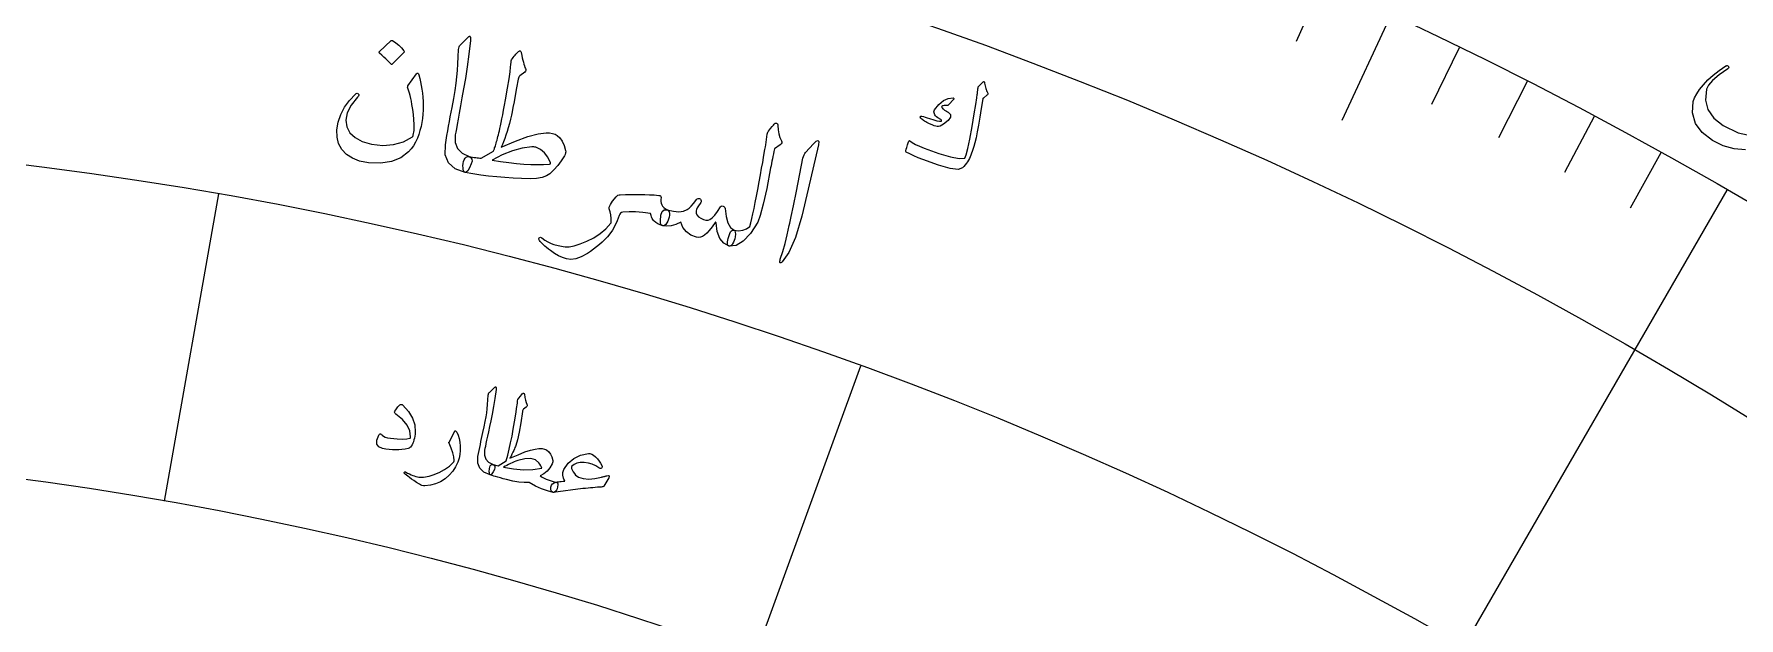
# Model space of a CAD drawing. Header units: millimetres. Extents: x -78 to 78, y -78 to 100.
# Drawn here: x 7.72 to 35.26, y 53.83 to 63.26 of the extents above; entities that cross this region are included whole.
import ezdxf

# ---------------------------------------------------------------- set-up
doc = ezdxf.new("R2010")
doc.units = ezdxf.units.MM
for name, color, linetype in [('ENGRAVE', 7, 'Continuous'), ('ENGRAVE_FINE', 8, 'Continuous'), ('TEXT', 5, 'Continuous')]:
    doc.layers.add(name, color=color, linetype=linetype)

msp = doc.modelspace()

# ---------------------------------------------------------------- linework, layer by layer
at = {"layer": 'ENGRAVE'}
for points in [[(29.6414, 63.5662), (28.8488, 61.8664)], [(35.0688, 60.7409), (30.8063, 53.358)]]:
    msp.add_lwpolyline(points, dxfattribs=at)
for radius in [75.95, 75.95, 73.9156, 70.1375, 70.1375, 67.1538, 61.6125, 61.6125, 56.575, 56.575]:
    msp.add_circle((0, 0), radius, dxfattribs=at)
at = {"layer": 'ENGRAVE_FINE'}
for points in [[(28.5275, 64.0738), (28.1114, 63.1392)], [(30.7463, 63.0392), (30.2978, 62.1197)], [(31.8418, 62.493), (31.3773, 61.5815)], [(32.9276, 61.9277), (32.4473, 61.0245)], [(34.0033, 61.3436), (33.5074, 60.4489)], [(10.6989, 60.6765), (9.8241, 55.7155)], [(21.0727, 57.8968), (19.3498, 53.1631)]]:
    msp.add_lwpolyline(points, dxfattribs=at)
at = {"layer": 'TEXT'}
for points in [[(13.4887, 63.1545), (13.4932, 63.1573), (13.4988, 63.1584), (13.5057, 63.1577), (13.5137, 63.1552), (13.5664, 63.12), (13.6147, 63.0803), (13.6585, 63.0362), (13.6977, 62.9877), (13.7011, 62.9809), (13.7019, 62.9746), (13.7, 62.9689), (13.6956, 62.9638), (13.509, 62.7729), (13.5027, 62.7687), (13.4958, 62.7688), (13.4883, 62.7733), (13.4801, 62.7821), (13.4731, 62.7897), (13.4618, 62.8012), (13.4464, 62.8167), (13.4269, 62.8361), (13.4027, 62.8595), (13.3736, 62.887), (13.3396, 62.9186), (13.3006, 62.9542), (13.2956, 62.9598), (13.2936, 62.9648), (13.2945, 62.9691), (13.2984, 62.9729)], [(14.7356, 63.2113), (14.7434, 63.2187), (14.7502, 63.2232), (14.7559, 63.2249), (14.7605, 63.2238), (14.7667, 63.2184), (14.7703, 63.2055), (14.7714, 63.1852), (14.77, 63.1575), (14.7438, 62.9354), (14.7169, 62.7307), (14.6892, 62.5433), (14.6609, 62.3733), (14.6342, 62.2285), (14.6105, 62.0986), (14.5897, 61.9837), (14.5719, 61.8838), (14.5568, 61.7989), (14.5443, 61.7291), (14.5343, 61.6743), (14.527, 61.6346), (14.5249, 61.5109), (14.5611, 61.411), (14.6355, 61.3348), (14.7482, 61.2822), (14.779, 61.2656), (14.7952, 61.2403), (14.7967, 61.2063), (14.7835, 61.1635), (14.7535, 61.0985), (14.7272, 61.0532), (14.7045, 61.0277), (14.6855, 61.0219), (14.5248, 61.0837), (14.418, 61.1789), (14.3652, 61.3078), (14.3664, 61.4706), (14.3782, 61.5459), (14.3905, 61.6212), (14.4034, 61.6965), (14.4169, 61.772), (14.4308, 61.8475), (14.4449, 61.9231), (14.4593, 61.9989), (14.4738, 62.0749), (14.5018, 62.2197), (14.5242, 62.3507), (14.5411, 62.4679), (14.5524, 62.5713), (14.5605, 62.6712), (14.5678, 62.7781), (14.5743, 62.8917), (14.58, 63.0123), (14.5821, 63.0337), (14.587, 63.0526), (14.5949, 63.0689), (14.6057, 63.0827)], [(15.5485, 62.9795), (15.5574, 62.9852), (15.5649, 62.9885), (15.571, 62.9895), (15.5758, 62.9881), (15.5809, 62.9842), (15.5851, 62.9781), (15.5884, 62.97), (15.5908, 62.9599), (15.5999, 62.9162), (15.6087, 62.8757), (15.6174, 62.8383), (15.6258, 62.804), (15.6343, 62.7732), (15.6431, 62.7461), (15.6522, 62.7227), (15.6617, 62.7031), (15.6683, 62.6873), (15.6681, 62.6724), (15.6611, 62.6584), (15.6473, 62.6454), (15.5704, 62.5879), (15.5598, 62.5773), (15.5513, 62.5643), (15.5449, 62.5488), (15.5407, 62.5309), (15.5163, 62.3923), (15.4945, 62.2703), (15.4753, 62.1649), (15.4586, 62.0761), (15.4446, 62.0037), (15.4335, 61.9475), (15.4253, 61.9074), (15.4199, 61.8834), (15.4017, 61.8132), (15.3832, 61.747), (15.3643, 61.6846), (15.345, 61.6262), (15.3256, 61.5716), (15.3061, 61.5209), (15.2867, 61.474), (15.2673, 61.4309), (15.5011, 61.5319), (15.7005, 61.6041), (15.865, 61.648), (15.9944, 61.6637), (16.0499, 61.6623), (16.0981, 61.6551), (16.139, 61.6421), (16.1726, 61.6233), (16.2165, 61.5837), (16.2539, 61.5296), (16.2846, 61.4611), (16.3088, 61.3782), (16.3109, 61.3593), (16.3084, 61.339), (16.3012, 61.3172), (16.2895, 61.294), (16.2374, 61.2132), (16.1812, 61.1381), (16.1208, 61.0686), (16.0562, 61.0049), (16.0001, 60.9677), (15.9279, 60.9417), (15.8395, 60.9267), (15.735, 60.9226), (15.5978, 60.9271), (15.4622, 60.9337), (15.3282, 60.9426), (15.1958, 60.9536), (15.0652, 60.9669), (14.9367, 60.9828), (14.8101, 61.0011), (14.6855, 61.0219), (14.6727, 61.0292), (14.6628, 61.0442), (14.6559, 61.0669), (14.652, 61.0973), (14.6509, 61.1337), (14.6538, 61.168), (14.6608, 61.2002), (14.6718, 61.2302), (14.6863, 61.2552), (14.7039, 61.2722), (14.7245, 61.2812), (14.7482, 61.2822), (14.778, 61.2768), (14.8063, 61.272), (14.833, 61.2681), (14.8582, 61.2648), (14.8818, 61.262), (14.9037, 61.2591), (14.9239, 61.2563), (14.9424, 61.2535), (15.142, 61.37), (15.1451, 61.3764), (15.1487, 61.3848), (15.1528, 61.3952), (15.1574, 61.4076), (15.1624, 61.4219), (15.168, 61.4383), (15.1741, 61.4566), (15.1806, 61.4769), (15.1874, 61.4991), (15.1943, 61.5229), (15.2012, 61.5485), (15.2081, 61.5758), (15.2152, 61.6046), (15.2226, 61.6347), (15.2304, 61.666), (15.2384, 61.6986), (15.2472, 61.7355), (15.2569, 61.7798), (15.2678, 61.8315), (15.2797, 61.8906), (15.2925, 61.9568), (15.3063, 62.0296), (15.3209, 62.1091), (15.3363, 62.1953), (15.3701, 62.3867), (15.3952, 62.5385), (15.4117, 62.6507), (15.4196, 62.7233), (15.4231, 62.7703), (15.4266, 62.8058), (15.43, 62.8299), (15.4333, 62.8424), (15.4481, 62.8641), (15.4627, 62.8842), (15.4772, 62.9029), (15.4915, 62.92), (15.5057, 62.9361), (15.52, 62.9513), (15.5342, 62.9658), (15.5485, 62.9795)], [(13.9401, 62.5993), (13.9538, 62.5448), (13.9663, 62.4883), (13.9774, 62.4298), (13.9874, 62.3692), (13.9956, 62.3064), (14.0016, 62.241), (14.0055, 62.1731), (14.0073, 62.1025), (14.0066, 62.0328), (14.0029, 61.9644), (13.9959, 61.8972), (13.9858, 61.8314), (13.9725, 61.7666), (13.9559, 61.7028), (13.9362, 61.6398), (13.9132, 61.5778), (13.884, 61.5139), (13.8508, 61.4562), (13.8138, 61.4047), (13.773, 61.3593), (13.6474, 61.2634), (13.497, 61.2021), (13.3218, 61.1752), (13.1216, 61.1825), (12.9814, 61.2088), (12.8631, 61.2533), (12.7666, 61.3162), (12.6918, 61.3977), (12.6423, 61.4925), (12.6161, 61.597), (12.6132, 61.7111), (12.6337, 61.8348), (12.6769, 61.9615), (12.7376, 62.0792), (12.8161, 62.188), (12.9124, 62.2877), (12.9266, 62.2984), (12.9393, 62.3034), (12.9504, 62.3026), (12.9599, 62.2961), (12.9677, 62.285), (12.9678, 62.2717), (12.9602, 62.2561), (12.9449, 62.2384), (12.8426, 62.1091), (12.78, 61.9862), (12.7568, 61.8701), (12.7728, 61.7606), (12.8235, 61.6651), (12.9067, 61.5869), (13.0225, 61.526), (13.1708, 61.4823), (13.3568, 61.461), (13.5296, 61.4736), (13.6894, 61.5203), (13.8364, 61.6012), (13.8398, 61.6045), (13.8429, 61.6097), (13.8456, 61.6169), (13.8481, 61.6261), (13.8602, 61.6997), (13.8639, 61.7879), (13.8588, 61.8906), (13.8451, 62.0078), (13.8358, 62.0673), (13.8264, 62.1229), (13.8168, 62.1744), (13.807, 62.222), (13.7969, 62.2655), (13.7862, 62.3047), (13.7749, 62.3397), (13.7631, 62.3704), (13.7578, 62.3862), (13.7558, 62.4001), (13.7573, 62.4122), (13.7623, 62.4223), (13.8979, 62.6178), (13.909, 62.6285), (13.9197, 62.629), (13.9301, 62.6192), (13.9401, 62.5993)], [(23.0779, 62.4696), (23.081, 62.4464), (23.0851, 62.4241), (23.0899, 62.4026), (23.0956, 62.3819), (23.1022, 62.3621), (23.1098, 62.343), (23.1185, 62.3247), (23.1283, 62.3072), (23.1313, 62.2983), (23.1301, 62.2896), (23.1249, 62.2811), (23.1156, 62.2729), (23.0626, 62.231), (23.0572, 62.2263), (23.0531, 62.2222), (23.0502, 62.2186), (23.0486, 62.2156), (23.0243, 62.0581), (23.0013, 61.9162), (22.9796, 61.7898), (22.9592, 61.679), (22.94, 61.5839), (22.922, 61.5046), (22.9054, 61.4412), (22.8899, 61.3936), (22.857, 61.3052), (22.8449, 61.2778), (22.8315, 61.2507), (22.8167, 61.2241), (22.8005, 61.1978), (22.7829, 61.172), (22.7636, 61.1466), (22.7426, 61.1217), (22.7201, 61.0973), (22.6501, 61.0747), (22.5202, 61.0898), (22.3301, 61.1422), (22.0796, 61.2314), (22.0025, 61.2623), (21.9318, 61.2927), (21.8676, 61.3228), (21.8098, 61.3526), (21.8051, 61.3569), (21.8024, 61.3618), (21.8017, 61.3673), (21.803, 61.3734), (21.8112, 61.4018), (21.8189, 61.4275), (21.826, 61.4506), (21.8326, 61.4711), (21.8387, 61.4893), (21.8445, 61.5052), (21.8498, 61.519), (21.8548, 61.5307), (21.8579, 61.5371), (21.8616, 61.54), (21.8659, 61.5394), (21.8707, 61.5353), (21.9084, 61.5074), (21.9595, 61.4786), (22.024, 61.4487), (22.1019, 61.4178), (22.3372, 61.3327), (22.5251, 61.2767), (22.6659, 61.25), (22.7596, 61.2531), (22.7799, 61.3081), (22.8058, 61.412), (22.8373, 61.565), (22.8741, 61.767), (22.9092, 61.97), (22.935, 62.1237), (22.9517, 62.2282), (22.9592, 62.2835), (22.9608, 62.2988), (22.9623, 62.3132), (22.9637, 62.3265), (22.965, 62.3388), (22.9662, 62.3501), (22.9671, 62.3601), (22.9679, 62.3689), (22.9685, 62.3765), (22.9708, 62.3927), (22.9756, 62.4072), (22.9829, 62.4201), (22.9928, 62.4312), (23.053, 62.487), (23.0575, 62.4905), (23.0618, 62.4924), (23.0656, 62.4927), (23.0692, 62.4912), (23.0727, 62.4873), (23.0753, 62.4823), (23.077, 62.4764), (23.0779, 62.4696)], [(22.5716, 62.2285), (22.5749, 62.2268), (22.5774, 62.2244), (22.5791, 62.2212), (22.58, 62.2173), (22.5796, 62.2142), (22.5788, 62.2111), (22.5773, 62.2079), (22.5754, 62.2046), (22.5022, 62.1226), (22.494, 62.1146), (22.4864, 62.1089), (22.4794, 62.1055), (22.4729, 62.1045), (22.4477, 62.1064), (22.4251, 62.105), (22.4052, 62.1003), (22.388, 62.0923), (22.3831, 62.0866), (22.384, 62.0783), (22.3907, 62.0675), (22.4031, 62.0541), (22.412, 62.0469), (22.4214, 62.0398), (22.4312, 62.0328), (22.4414, 62.0259), (22.4521, 62.0191), (22.4635, 62.0122), (22.4756, 62.0055), (22.4883, 61.9987), (22.5276, 61.9628), (22.5281, 61.9181), (22.4899, 61.8648), (22.4131, 61.8027), (22.3847, 61.7863), (22.3588, 61.7748), (22.3351, 61.7684), (22.3138, 61.767), (22.2921, 61.7701), (22.2636, 61.7785), (22.2282, 61.7921), (22.186, 61.811), (22.1646, 61.8211), (22.1446, 61.8315), (22.1259, 61.8421), (22.1087, 61.853), (22.0927, 61.8638), (22.0778, 61.8743), (22.064, 61.8843), (22.0514, 61.8939), (22.0444, 61.9019), (22.0401, 61.9096), (22.0386, 61.9172), (22.0398, 61.9246), (22.0435, 61.9313), (22.0487, 61.9352), (22.0555, 61.9362), (22.0638, 61.9344), (22.0898, 61.9271), (22.1191, 61.9183), (22.1518, 61.908), (22.1878, 61.8963), (22.2549, 61.8743), (22.3082, 61.8596), (22.3477, 61.8521), (22.3733, 61.852), (22.377, 61.853), (22.3797, 61.8553), (22.3812, 61.8587), (22.3815, 61.8633), (22.3809, 61.8665), (22.3788, 61.8699), (22.3752, 61.8736), (22.3702, 61.8776), (22.322, 61.9094), (22.3022, 61.9237), (22.2863, 61.9386), (22.2741, 61.9542), (22.2658, 61.9705), (22.2602, 61.9881), (22.2591, 62.0046), (22.2624, 62.0201), (22.2702, 62.0344), (22.3403, 62.1248), (22.414, 62.1873), (22.4911, 62.2218), (22.5716, 62.2285)], [(19.5853, 61.6935), (19.6196, 61.7335), (19.6465, 61.7653), (19.666, 61.789), (19.6781, 61.8044), (19.6867, 61.814), (19.6958, 61.8199), (19.7053, 61.8221), (19.7153, 61.8207), (19.7254, 61.8155), (19.7326, 61.8074), (19.7369, 61.7962), (19.7382, 61.7822), (19.7429, 61.7137), (19.7541, 61.6498), (19.772, 61.5903), (19.7964, 61.5354), (19.8027, 61.5184), (19.8008, 61.502), (19.7908, 61.4863), (19.7726, 61.4712), (19.6809, 61.4038), (19.6726, 61.3631), (19.6646, 61.3231), (19.6567, 61.2838), (19.6491, 61.2453), (19.6417, 61.2074), (19.6346, 61.1703), (19.6276, 61.1338), (19.6209, 61.0981), (19.5582, 60.7675), (19.5023, 60.5112), (19.4532, 60.3294), (19.4113, 60.2217), (19.2939, 60.0398), (19.1773, 59.9149), (19.0615, 59.8471), (18.9462, 59.8363), (18.9434, 59.8372), (18.9406, 59.8381), (18.9378, 59.8389), (18.935, 59.8398), (18.9233, 59.8611), (18.9241, 59.901), (18.9374, 59.9596), (18.9632, 60.0368), (18.9749, 60.0647), (18.9895, 60.0831), (19.0068, 60.0921), (19.027, 60.0915), (19.1032, 60.0832), (19.1712, 60.0902), (19.2309, 60.1127), (19.2824, 60.1507), (19.299, 60.2108), (19.3163, 60.2796), (19.3342, 60.3572), (19.3528, 60.4436), (19.3721, 60.5384), (19.3921, 60.6411), (19.4128, 60.7518), (19.4343, 60.8705), (19.4562, 60.9868), (19.4756, 61.0915), (19.4924, 61.1845), (19.5066, 61.2658), (19.5186, 61.3354), (19.5288, 61.393), (19.5372, 61.4387), (19.5438, 61.4725), (19.5662, 61.6433), (19.5704, 61.6596), (19.5749, 61.6734), (19.5799, 61.6846), (19.5853, 61.6935)], [(15.8262, 61.4306), (15.8114, 61.4338), (15.796, 61.4361), (15.78, 61.4373), (15.7633, 61.4376), (15.6073, 61.4181), (15.4481, 61.3757), (15.2859, 61.3103), (15.1207, 61.222), (15.2585, 61.2012), (15.39, 61.184), (15.5151, 61.1704), (15.6341, 61.1605), (15.7468, 61.1544), (15.8534, 61.1524), (15.9538, 61.1546), (16.0481, 61.1608), (16.0571, 61.1621), (16.0624, 61.1655), (16.0641, 61.1711), (16.062, 61.1787), (16.0201, 61.2708), (15.9667, 61.3435), (15.9021, 61.3968), (15.8262, 61.4306)], [(20.3122, 61.4893), (20.3571, 61.5324), (20.3854, 61.5434), (20.3971, 61.5223), (20.392, 61.4691), (20.2282, 60.7555), (20.1257, 60.3181), (20.0212, 59.9763), (19.9153, 59.7297), (19.8083, 59.5784), (19.7945, 59.5677), (19.7838, 59.563), (19.7763, 59.5643), (19.7719, 59.5717), (19.7697, 59.5816), (19.7698, 59.5935), (19.7721, 59.6075), (19.7766, 59.6234), (19.8172, 59.7457), (19.8546, 59.8773), (19.8888, 60.0181), (19.9197, 60.1683), (19.9285, 60.2073), (19.9511, 60.313), (19.9875, 60.4855), (20.0375, 60.7247), (20.1429, 61.2569), (20.1504, 61.2846), (20.1601, 61.3092), (20.1719, 61.3308), (20.186, 61.3492)], [(17.8806, 60.1633), (17.8368, 60.1784), (17.7988, 60.1961), (17.7665, 60.2163), (17.7399, 60.239), (17.7285, 60.2509), (17.7184, 60.264), (17.7096, 60.2782), (17.7021, 60.2936), (17.6955, 60.3099), (17.6892, 60.3268), (17.6833, 60.3444), (17.6778, 60.3627), (17.5541, 60.3794), (17.4392, 60.3887), (17.333, 60.3907), (17.2355, 60.3853), (17.2139, 60.3801), (17.1965, 60.3694), (17.1832, 60.3532), (17.1742, 60.3316), (17.141, 60.2419), (17.1045, 60.162), (17.0648, 60.0919), (17.0218, 60.0316), (16.9832, 59.9859), (16.9427, 59.9419), (16.9003, 59.8996), (16.8559, 59.859), (16.8096, 59.8203), (16.7615, 59.7836), (16.7116, 59.7489), (16.6598, 59.7162), (16.5623, 59.6637), (16.4739, 59.6312), (16.3946, 59.6189), (16.3243, 59.6269), (16.2607, 59.6483), (16.196, 59.678), (16.1301, 59.7161), (16.063, 59.7625), (16.0308, 59.7878), (16.0016, 59.8117), (15.9755, 59.8341), (15.9523, 59.8552), (15.9319, 59.8748), (15.9141, 59.8927), (15.8988, 59.909), (15.8861, 59.9236), (15.8792, 59.9351), (15.8763, 59.9462), (15.8775, 59.9571), (15.8827, 59.9676), (15.8908, 59.9753), (15.9004, 59.9775), (15.9116, 59.9744), (15.9244, 59.9658), (15.9741, 59.9308), (16.0199, 59.9026), (16.0619, 59.8812), (16.1, 59.8665), (16.12, 59.86), (16.1414, 59.8538), (16.1643, 59.848), (16.1886, 59.8426), (16.2143, 59.8376), (16.2414, 59.8329), (16.27, 59.8286), (16.2999, 59.8247), (16.3658, 59.8253), (16.4462, 59.8402), (16.5413, 59.8696), (16.6511, 59.9132), (16.7634, 59.9696), (16.8657, 60.0371), (16.9581, 60.1157), (17.0405, 60.2057), (17.0439, 60.2094), (17.0458, 60.2134), (17.0463, 60.2179), (17.0454, 60.2228), (17.0453, 60.2832), (17.04, 60.3388), (17.0294, 60.3897), (17.0137, 60.4358), (17.0133, 60.463), (17.0316, 60.5049), (17.0687, 60.5617), (17.1247, 60.6333), (17.1389, 60.6462), (17.1548, 60.6556), (17.1725, 60.6615), (17.1918, 60.6637), (17.2735, 60.6662), (17.3539, 60.6678), (17.433, 60.6686), (17.5107, 60.6684), (17.5874, 60.6672), (17.6633, 60.6645), (17.7384, 60.6604), (17.8128, 60.6548), (17.8301, 60.6517), (17.8423, 60.6446), (17.8495, 60.6336), (17.8517, 60.6186), (17.8486, 60.587), (17.8491, 60.5573), (17.8534, 60.5297), (17.8613, 60.5041), (17.8749, 60.4815), (17.8953, 60.4599), (17.9227, 60.4394), (17.9568, 60.42), (17.9727, 60.4069), (17.9829, 60.3882), (17.9876, 60.3637), (17.9867, 60.3335), (17.9812, 60.301), (17.9722, 60.2695), (17.9597, 60.2391), (17.9436, 60.2097), (17.9266, 60.1863), (17.9105, 60.1707), (17.8951, 60.1631), (17.8806, 60.1633)], [(17.9512, 60.4217), (18.0511, 60.3981), (18.1382, 60.3906), (18.2124, 60.3994), (18.2738, 60.4243), (18.3055, 60.4487), (18.3391, 60.4815), (18.3745, 60.5226), (18.4117, 60.5721), (18.4242, 60.5864), (18.4362, 60.5966), (18.4478, 60.6026), (18.4588, 60.6044), (18.4717, 60.6033), (18.4821, 60.5989), (18.4899, 60.5915), (18.4952, 60.5809), (18.4983, 60.5668), (18.4974, 60.5523), (18.4924, 60.5374), (18.4835, 60.5223), (18.4561, 60.4846), (18.4357, 60.4521), (18.4224, 60.4249), (18.4161, 60.4029), (18.4161, 60.3688), (18.4287, 60.3376), (18.4537, 60.3092), (18.4912, 60.2835), (18.5353, 60.2633), (18.5748, 60.2531), (18.6096, 60.2529), (18.6398, 60.2626), (18.6768, 60.2895), (18.7174, 60.3328), (18.7616, 60.3925), (18.8094, 60.4685), (18.8158, 60.4774), (18.8253, 60.4823), (18.8378, 60.483), (18.8534, 60.4798), (18.8671, 60.4739), (18.8772, 60.4661), (18.8835, 60.4563), (18.886, 60.4446), (18.9013, 60.3118), (18.9304, 60.2086), (18.9732, 60.1349), (19.0299, 60.0906), (19.0424, 60.0793), (19.0497, 60.0578), (19.052, 60.0263), (19.049, 59.9847), (19.0432, 59.9528), (19.0341, 59.9231), (19.0219, 59.8956), (19.0065, 59.8702), (18.9919, 59.8516), (18.9775, 59.8396), (18.9632, 59.8342), (18.949, 59.8354), (18.8642, 59.8815), (18.8009, 59.9593), (18.7589, 60.0688), (18.7383, 60.2102), (18.7373, 60.2176), (18.7346, 60.2207), (18.7302, 60.2198), (18.7242, 60.2146), (18.6745, 60.1438), (18.6292, 60.086), (18.5885, 60.0412), (18.5522, 60.0094), (18.5202, 59.9903), (18.4879, 59.9787), (18.4552, 59.9746), (18.4221, 59.9779), (18.3313, 60.0125), (18.2589, 60.0643), (18.2047, 60.1334), (18.1687, 60.2199), (18.0874, 60.1842), (18.0113, 60.1631), (17.9405, 60.1567), (17.8749, 60.165), (17.86, 60.1737), (17.8492, 60.1897), (17.8424, 60.213), (17.8398, 60.2437), (17.846, 60.3342), (17.8665, 60.394), (17.9016, 60.4232), (17.9512, 60.4217)], [(15.1638, 57.5531), (15.1689, 57.5577), (15.1733, 57.5605), (15.177, 57.5615), (15.18, 57.5608), (15.1838, 57.5571), (15.1859, 57.5487), (15.1862, 57.5356), (15.1848, 57.5177), (15.1637, 57.3745), (15.1424, 57.2427), (15.1211, 57.122), (15.0996, 57.0125), (15.0798, 56.9193), (15.0621, 56.8358), (15.0465, 56.7619), (15.0332, 56.6976), (15.0219, 56.6429), (15.0125, 56.598), (15.0051, 56.5628), (14.9996, 56.5372), (14.9961, 56.4572), (15.0177, 56.392), (15.0646, 56.3413), (15.1366, 56.3053), (15.1563, 56.2941), (15.1664, 56.2774), (15.1668, 56.2554), (15.1575, 56.228), (15.137, 56.1864), (15.1192, 56.1575), (15.1041, 56.1414), (15.0917, 56.138), (14.9885, 56.1809), (14.9209, 56.2444), (14.889, 56.3288), (14.8928, 56.434), (14.9018, 56.4825), (14.9111, 56.531), (14.9209, 56.5795), (14.931, 56.628), (14.9414, 56.6766), (14.9519, 56.7253), (14.9626, 56.774), (14.9734, 56.8229), (14.9942, 56.916), (15.0111, 57.0003), (15.0242, 57.0758), (15.0335, 57.1425), (15.0406, 57.207), (15.0474, 57.2759), (15.0538, 57.3493), (15.0598, 57.4271), (15.0616, 57.441), (15.0651, 57.4531), (15.0705, 57.4635), (15.0777, 57.4722)], [(15.7203, 56.0132), (15.6406, 56.0135), (15.5529, 56.022), (15.4569, 56.0386), (15.3528, 56.0632), (15.3009, 56.0766), (15.2545, 56.089), (15.2137, 56.1003), (15.1784, 56.1107), (15.1486, 56.1197), (15.1242, 56.1273), (15.1052, 56.1334), (15.0917, 56.138), (15.0855, 56.1441), (15.0807, 56.1544), (15.0774, 56.1692), (15.0754, 56.1882), (15.0766, 56.2441), (15.0872, 56.2822), (15.1072, 56.3026), (15.1366, 56.3053), (15.2168, 56.2857), (15.3485, 56.3677), (15.3733, 56.4592), (15.3973, 56.5559), (15.4204, 56.6578), (15.4426, 56.765), (15.464, 56.8773), (15.4844, 56.9945), (15.5039, 57.1168), (15.5224, 57.244), (15.5253, 57.2622), (15.5279, 57.2784), (15.5301, 57.2928), (15.5319, 57.3053), (15.5332, 57.3159), (15.5339, 57.3247), (15.5339, 57.3316), (15.5334, 57.3368), (15.5381, 57.3544), (15.553, 57.3793), (15.5779, 57.4114), (15.613, 57.4508), (15.6174, 57.4548), (15.6219, 57.4574), (15.6265, 57.4584), (15.6311, 57.4578), (15.6354, 57.4558), (15.6388, 57.4523), (15.6412, 57.4472), (15.6427, 57.4407), (15.6499, 57.389), (15.6592, 57.3449), (15.6706, 57.3085), (15.684, 57.2798), (15.6895, 57.2668), (15.6892, 57.2544), (15.6829, 57.2427), (15.6708, 57.2315), (15.6276, 57.1994), (15.6219, 57.1938), (15.6171, 57.1853), (15.6135, 57.1741), (15.6108, 57.1601), (15.5836, 56.979), (15.5567, 56.8277), (15.5301, 56.7062), (15.5038, 56.6146), (15.4979, 56.5986), (15.4903, 56.5796), (15.4808, 56.5578), (15.4695, 56.5332), (15.4567, 56.5057), (15.4423, 56.4755), (15.4264, 56.4426), (15.4091, 56.407), (15.5398, 56.4646), (15.6514, 56.5086), (15.7436, 56.539), (15.8165, 56.556), (15.8775, 56.563), (15.9284, 56.5631), (15.969, 56.5563), (15.9994, 56.5426), (16.0361, 56.5135), (16.0653, 56.4754), (16.0871, 56.428), (16.1014, 56.3715), (16.1024, 56.3608), (16.1008, 56.3481), (16.0966, 56.3334), (16.0898, 56.3167), (16.0528, 56.2539), (16.0085, 56.2003), (15.957, 56.156), (15.8981, 56.1211), (15.9306, 56.1027), (15.963, 56.0859), (15.9953, 56.0708), (16.0276, 56.0572), (16.0599, 56.0454), (16.0923, 56.0354), (16.1246, 56.0273), (16.157, 56.0211), (16.1686, 56.017), (16.1763, 56.0085), (16.1803, 55.9955), (16.1806, 55.9782), (16.177, 55.943), (16.1706, 55.9144), (16.1614, 55.8924), (16.1493, 55.877), (16.1358, 55.866), (16.1246, 55.8586), (16.1157, 55.8548), (16.109, 55.8546), (16.0156, 55.8785), (15.9197, 55.9129), (15.8213, 55.9578), (15.7203, 56.0132)], [(13.5505, 57.167), (13.5633, 57.1876), (13.5754, 57.2059), (13.5868, 57.222), (13.5977, 57.236), (13.6078, 57.2478), (13.6171, 57.2578), (13.6255, 57.2659), (13.6331, 57.2721), (13.6439, 57.2772), (13.6549, 57.2778), (13.6661, 57.2739), (13.6774, 57.2655), (13.771, 57.1644), (13.8358, 57.0575), (13.8719, 56.9449), (13.8794, 56.8265), (13.8765, 56.7939), (13.8721, 56.7624), (13.8663, 56.732), (13.859, 56.7027), (13.8502, 56.6748), (13.8398, 56.6485), (13.8279, 56.6238), (13.8143, 56.6007), (13.8044, 56.589), (13.7928, 56.5792), (13.7794, 56.5713), (13.7643, 56.5653), (13.7145, 56.5543), (13.6641, 56.5465), (13.6131, 56.5421), (13.5614, 56.5411), (13.5093, 56.543), (13.4568, 56.5477), (13.404, 56.5552), (13.3509, 56.5654), (13.291, 56.5907), (13.2611, 56.635), (13.2612, 56.6985), (13.2914, 56.7811), (13.297, 56.7896), (13.3036, 56.7956), (13.3111, 56.7991), (13.3195, 56.8002), (13.326, 56.7978), (13.3323, 56.7938), (13.3384, 56.788), (13.3445, 56.7805), (13.3643, 56.7629), (13.3936, 56.7487), (13.4324, 56.7379), (13.4806, 56.7306), (13.5867, 56.7211), (13.6744, 56.7178), (13.7437, 56.7209), (13.7945, 56.7303), (13.7976, 56.7326), (13.8001, 56.7369), (13.8021, 56.7433), (13.8037, 56.7519), (13.7935, 56.8479), (13.751, 56.9409), (13.676, 57.0307), (13.5685, 57.1173), (13.5546, 57.1293), (13.547, 57.1417), (13.5456, 57.1542), (13.5505, 57.167)], [(14.5176, 56.8437), (14.5195, 56.8468), (14.5215, 56.8492), (14.5235, 56.8508), (14.5256, 56.8516), (14.531, 56.8507), (14.5368, 56.8467), (14.5431, 56.8397), (14.5498, 56.8295), (14.5736, 56.7803), (14.591, 56.726), (14.6021, 56.6666), (14.6068, 56.6022), (14.6059, 56.5343), (14.5992, 56.4689), (14.5867, 56.4061), (14.5683, 56.3457), (14.5311, 56.2696), (14.4841, 56.1994), (14.4275, 56.1353), (14.3611, 56.077), (14.2871, 56.0278), (14.2079, 55.9924), (14.1236, 55.9709), (14.034, 55.9633), (14.0107, 55.9641), (13.9883, 55.9683), (13.9668, 55.976), (13.9461, 55.9873), (13.8996, 56.018), (13.8577, 56.0461), (13.8204, 56.0718), (13.7877, 56.0949), (13.7598, 56.1154), (13.7367, 56.1334), (13.7185, 56.1488), (13.7052, 56.1617), (13.7027, 56.1652), (13.701, 56.1686), (13.7003, 56.1718), (13.7006, 56.1747), (13.7018, 56.1782), (13.7037, 56.1814), (13.7062, 56.1841), (13.7093, 56.1864), (13.713, 56.1879), (13.717, 56.188), (13.7215, 56.1868), (13.7264, 56.1842), (13.756, 56.1679), (13.7845, 56.1534), (13.812, 56.1408), (13.8385, 56.13), (13.8642, 56.1209), (13.8893, 56.1137), (13.9139, 56.1081), (13.938, 56.1043), (13.9624, 56.1023), (13.9882, 56.102), (14.0152, 56.1035), (14.0435, 56.1068), (14.0732, 56.1119), (14.1043, 56.1191), (14.1367, 56.1282), (14.1705, 56.1394), (14.2675, 56.1781), (14.3541, 56.2248), (14.4304, 56.2796), (14.4963, 56.3424), (14.5009, 56.3477), (14.5043, 56.3543), (14.5065, 56.3621), (14.5077, 56.3713), (14.5016, 56.4286), (14.4859, 56.4946), (14.4604, 56.5693), (14.4251, 56.6527), (14.4239, 56.6577), (14.4235, 56.6621), (14.424, 56.6657), (14.4252, 56.6686)], [(17.0069, 56.0929), (16.9254, 55.9567), (16.9191, 55.9508), (16.9101, 55.9462), (16.8986, 55.9429), (16.8844, 55.9409), (16.8539, 55.9394), (16.8214, 55.9375), (16.7869, 55.935), (16.7503, 55.932), (16.7117, 55.9285), (16.6712, 55.9247), (16.6287, 55.9206), (16.5842, 55.9162), (16.1072, 55.8551), (16.0891, 55.865), (16.0771, 55.8823), (16.0713, 55.9071), (16.0717, 55.9395), (16.0794, 55.9717), (16.0959, 55.9961), (16.1212, 56.0127), (16.1552, 56.0216), (16.1593, 56.0222), (16.1674, 56.0233), (16.1795, 56.0249), (16.1957, 56.0269), (16.2157, 56.0294), (16.2394, 56.0321), (16.2668, 56.0351), (16.2979, 56.0384), (16.2728, 56.0856), (16.2617, 56.1326), (16.2648, 56.1791), (16.2821, 56.2254), (16.3503, 56.3275), (16.4388, 56.4049), (16.5474, 56.4575), (16.6762, 56.4852), (16.7021, 56.4837), (16.7299, 56.4738), (16.7595, 56.4556), (16.7909, 56.4291), (16.822, 56.3964), (16.8492, 56.362), (16.8727, 56.326), (16.8923, 56.2883), (16.8971, 56.2752), (16.8977, 56.2641), (16.8941, 56.255), (16.8863, 56.2479), (16.8764, 56.2436), (16.8666, 56.2428), (16.8568, 56.2454), (16.847, 56.2516), (16.7968, 56.2856), (16.7402, 56.3111), (16.6773, 56.3281), (16.6081, 56.3367), (16.5432, 56.3365), (16.4889, 56.3266), (16.4451, 56.307), (16.4118, 56.2779), (16.4048, 56.2626), (16.4055, 56.2426), (16.4139, 56.2179), (16.4298, 56.1884), (16.4496, 56.16), (16.4708, 56.1363), (16.4933, 56.1171), (16.5171, 56.1026), (16.5939, 56.0778), (16.6814, 56.0695), (16.7797, 56.0777), (16.8889, 56.1024), (16.9008, 56.1057), (16.9125, 56.1088), (16.9238, 56.1118), (16.9349, 56.1147), (16.9455, 56.1172), (16.9555, 56.1195), (16.9649, 56.1214), (16.9737, 56.123), (16.9978, 56.1266), (17.0114, 56.1227), (17.0144, 56.1115), (17.0069, 56.0929)], [(15.8767, 56.3352), (15.8208, 56.3824), (15.7454, 56.404), (15.6506, 56.3999), (15.5366, 56.37), (15.506, 56.3591), (15.4758, 56.3473), (15.4459, 56.3347), (15.4165, 56.3212), (15.3876, 56.307), (15.3591, 56.2924), (15.3312, 56.2775), (15.3039, 56.2621), (15.4688, 56.2342), (15.6273, 56.2221), (15.7795, 56.2258), (15.9254, 56.2454), (15.9189, 56.2655), (15.9087, 56.2872), (15.8946, 56.3104), (15.8767, 56.3352)]]:
    msp.add_lwpolyline(points, close=True, dxfattribs=at)
msp.add_lwpolyline([(35.3713, 61.3874), (35.1861, 61.4059), (35.0088, 61.4563), (34.8393, 61.5389), (34.669, 61.6685), (34.5602, 61.8172), (34.5127, 61.9854), (34.5267, 62.1732), (34.5472, 62.2323), (34.5811, 62.2968), (34.6282, 62.3667), (34.6887, 62.442), (34.7623, 62.5204), (34.8475, 62.5972), (34.9443, 62.6723), (35.0527, 62.7456), (35.0604, 62.7497), (35.068, 62.7515), (35.0755, 62.7509), (35.0829, 62.748), (35.0895, 62.7435), (35.0944, 62.7384), (35.0977, 62.7325), (35.0995, 62.7259), (35.0987, 62.7181), (35.0959, 62.711), (35.0912, 62.7047), (35.0844, 62.699), (34.9432, 62.5997), (34.8389, 62.5114), (34.7712, 62.4343), (34.7401, 62.3685), (34.7234, 62.1945), (34.7628, 62.0392), (34.8582, 61.9023), (35.0096, 61.7836), (35.2492, 61.6669), (35.4785, 61.614)], dxfattribs=at)

doc.saveas('drawing.dxf')
